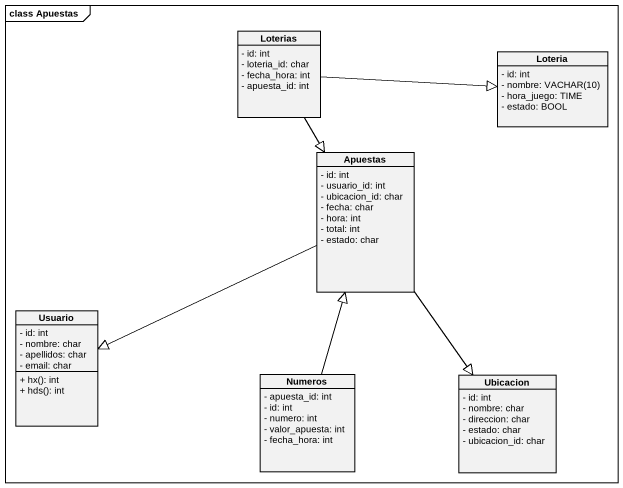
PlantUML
@startuml
mainframe class Apuestas
hide circle
hide empty members
skinparam classAttributeIconSize 0
class Loterias {
  - id: int
  - loteria_id: char
  - fecha_hora: int
  - apuesta_id: int
}
class Loteria {
  - id: int
  {field} - nombre: VACHAR(10)
  - hora_juego: TIME
  - estado: BOOL
}
class Apuestas {
  - id: int
  - usuario_id: int
  - ubicacion_id: char
  - fecha: char
  - hora: int
  - total: int
  - estado: char
}
class Usuario {
  - id: int
  - nombre: char
  - apellidos: char
  - email: char
  + hx(): int
  + hds(): int
}
class Numeros {
  - apuesta_id: int
  - id: int
  - numero: int
  - valor_apuesta: int
  - fecha_hora: int
}
class Ubicacion {
  - id: int
  - nombre: char
  - direccion: char
  - estado: char
  - ubicacion_id: char
}
Loterias -right-|> Loteria
Loterias --|> Apuestas
Apuestas -left-|> Usuario
Apuestas --|> Ubicacion
Numeros -up-|> Apuestas
@enduml
